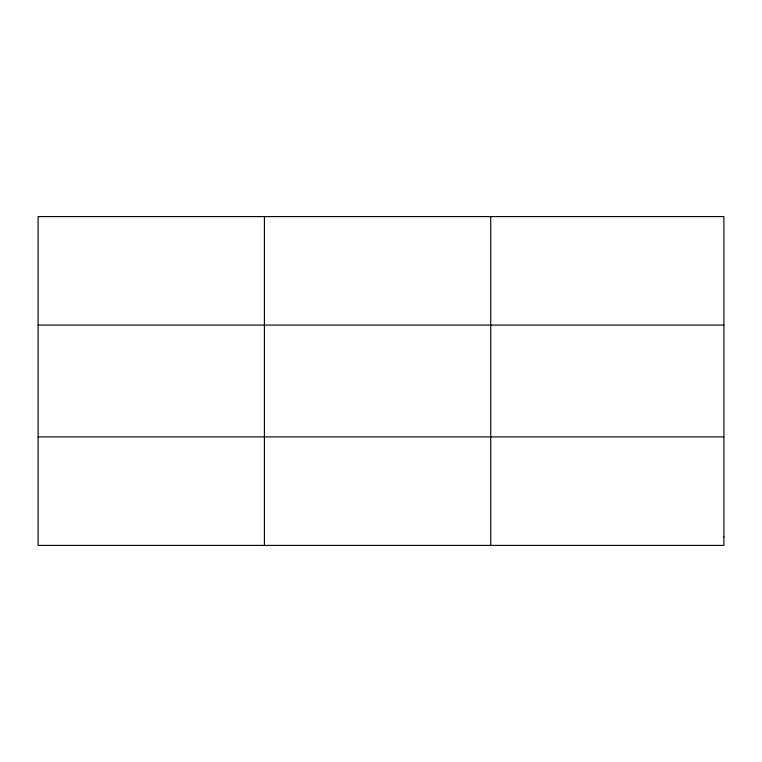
<?xml version="1.0" encoding="UTF-8"?>
<svg xmlns="http://www.w3.org/2000/svg" width="762" height="762" viewBox="0 0 762 762"><rect width="100%" height="100%" fill="white"/><g stroke="black" fill="none" stroke-linecap="round" stroke-linejoin="round"><path stroke-width="1.14" d="M264.414 545.411L264.414 216.589M490.728 545.411L490.728 216.589M38.1 325.098L723.9 325.098M38.1 436.902L723.9 436.902M723.9 537.067L723.9 545.411L38.1 545.411L38.1 216.589L723.9 216.589L723.9 537.067"/></g></svg>
